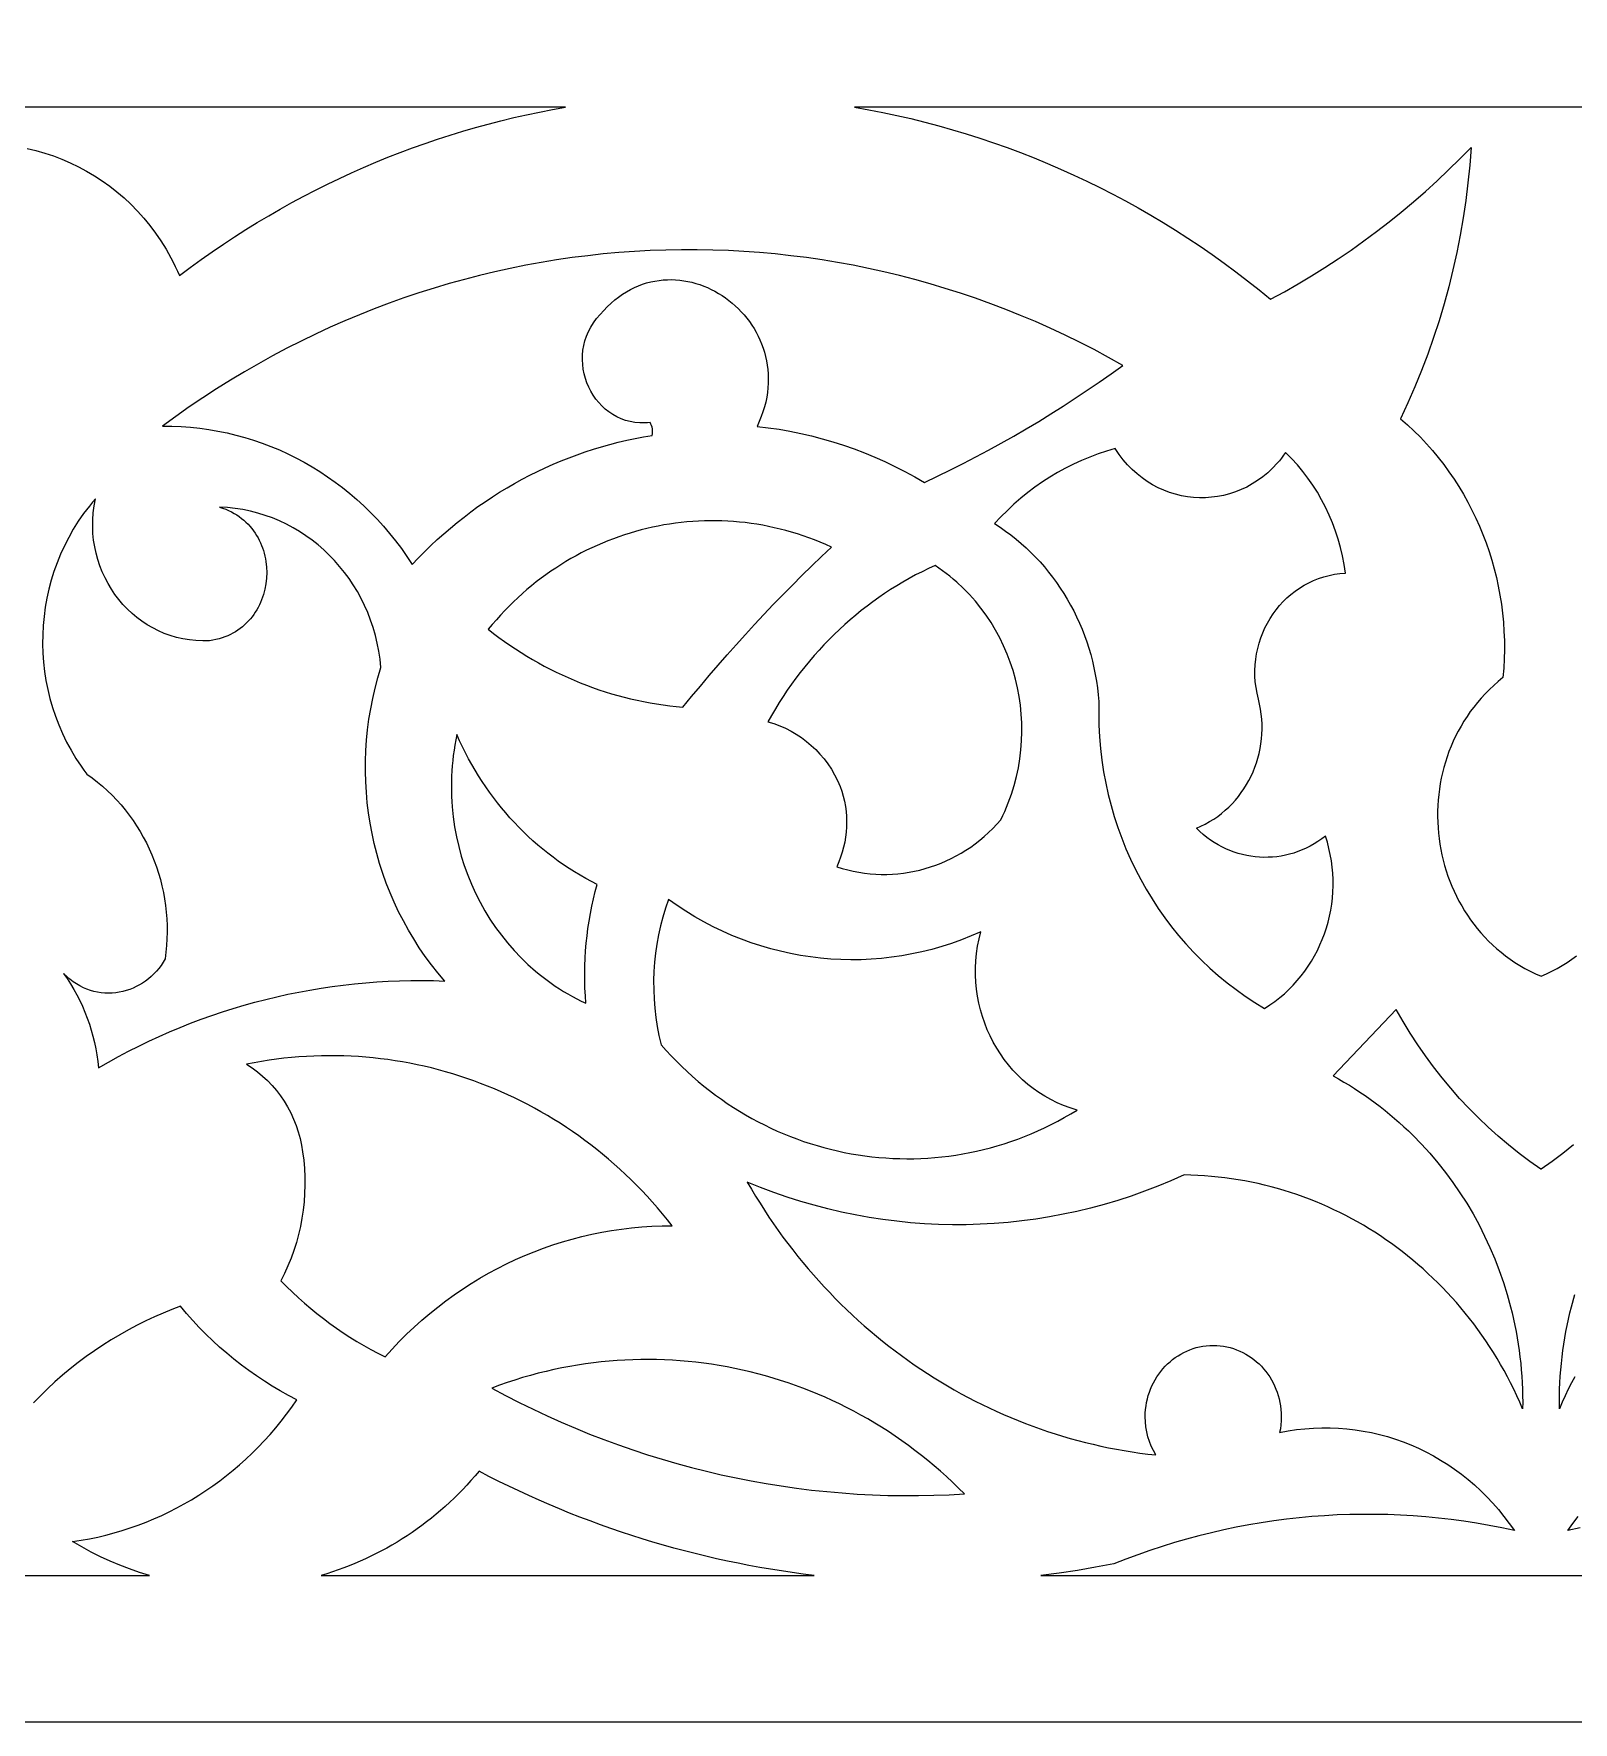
# Model space of a CAD drawing. Extents: x -1429 to -724, y 80 to 630.
# Drawn here: x -1128.1 to -1075.7, y 144.7 to 202.2 of the extents above; entities that cross this region are included whole.
import ezdxf

# ---------------------------------------------------------------- set-up
doc = ezdxf.new("R2010")
doc.units = 0
doc.layers.add('LAYER_1', color=18, linetype='CONTINUOUS')

msp = doc.modelspace()

# ---------------------------------------------------------------- linework, layer by layer
at = {"layer": 'LAYER_1'}
for points in [[(-784.299, 144.673), (-1369.299, 144.673), (-1369.299, 569.673), (-994.512, 569.673), (-784.299, 409.912)], [(-1106.072, 194.818), (-1106.604, 194.809), (-1107.137, 194.789), (-1107.669, 194.76), (-1108.201, 194.722), (-1108.732, 194.674), (-1109.262, 194.616), (-1109.791, 194.549), (-1110.319, 194.472), (-1110.846, 194.386), (-1111.372, 194.29), (-1111.896, 194.184), (-1112.419, 194.069), (-1112.94, 193.945), (-1113.46, 193.81), (-1113.977, 193.667), (-1114.492, 193.514), (-1115.006, 193.351), (-1115.517, 193.179), (-1116.025, 192.997), (-1116.531, 192.806), (-1117.035, 192.606), (-1117.536, 192.396), (-1118.033, 192.176), (-1118.528, 191.947), (-1119.02, 191.709), (-1119.508, 191.461), (-1119.993, 191.204), (-1120.475, 190.938), (-1120.953, 190.662), (-1121.427, 190.376), (-1121.897, 190.081), (-1122.364, 189.777), (-1122.826, 189.464), (-1123.284, 189.141), (-1123.738, 188.808), (-1123.419, 188.807), (-1123.101, 188.794), (-1122.785, 188.772), (-1122.471, 188.739), (-1122.159, 188.696), (-1121.85, 188.643), (-1121.543, 188.579), (-1121.238, 188.507), (-1120.936, 188.424), (-1120.637, 188.332), (-1120.342, 188.23), (-1120.05, 188.119), (-1119.761, 187.999), (-1119.477, 187.87), (-1119.196, 187.731), (-1118.92, 187.584), (-1118.648, 187.427), (-1118.381, 187.262), (-1118.118, 187.089), (-1117.861, 186.907), (-1117.609, 186.716), (-1117.362, 186.518), (-1117.121, 186.311), (-1116.886, 186.096), (-1116.656, 185.873), (-1116.433, 185.642), (-1116.217, 185.404), (-1116.007, 185.158), (-1115.804, 184.904), (-1115.607, 184.643), (-1115.418, 184.375), (-1115.237, 184.099), (-1115.03, 184.319), (-1114.818, 184.533), (-1114.603, 184.743), (-1114.384, 184.948), (-1114.162, 185.147), (-1113.936, 185.342), (-1113.706, 185.532), (-1113.473, 185.716), (-1113.237, 185.895), (-1112.997, 186.069), (-1112.754, 186.238), (-1112.508, 186.402), (-1112.259, 186.56), (-1112.008, 186.713), (-1111.753, 186.86), (-1111.495, 187.002), (-1111.235, 187.138), (-1110.973, 187.269), (-1110.707, 187.395), (-1110.44, 187.514), (-1110.169, 187.628), (-1109.897, 187.736), (-1109.623, 187.839), (-1109.346, 187.935), (-1109.067, 188.026), (-1108.786, 188.111), (-1108.504, 188.19), (-1108.219, 188.263), (-1107.933, 188.33), (-1107.646, 188.39), (-1107.356, 188.445), (-1107.066, 188.494), (-1107.057, 188.55), (-1107.053, 188.607), (-1107.054, 188.664), (-1107.06, 188.72), (-1107.071, 188.776), (-1107.086, 188.83), (-1107.106, 188.883), (-1107.13, 188.935), (-1107.221, 188.925), (-1107.31, 188.92), (-1107.484, 188.921), (-1107.653, 188.936), (-1107.817, 188.965), (-1107.974, 189.007), (-1108.126, 189.062), (-1108.27, 189.128), (-1108.408, 189.205), (-1108.539, 189.293), (-1108.662, 189.39), (-1108.777, 189.497), (-1108.884, 189.612), (-1108.983, 189.734), (-1109.073, 189.863), (-1109.154, 189.999), (-1109.225, 190.14), (-1109.287, 190.287), (-1109.339, 190.437), (-1109.38, 190.591), (-1109.411, 190.749), (-1109.431, 190.908), (-1109.44, 191.069), (-1109.436, 191.231), (-1109.422, 191.393), (-1109.394, 191.554), (-1109.355, 191.715), (-1109.302, 191.873), (-1109.236, 192.029), (-1109.157, 192.182), (-1109.064, 192.332), (-1108.957, 192.476), (-1108.836, 192.616), (-1108.716, 192.752), (-1108.593, 192.879), (-1108.467, 192.997), (-1108.34, 193.107), (-1108.21, 193.208), (-1108.078, 193.301), (-1107.944, 193.385), (-1107.809, 193.461), (-1107.672, 193.529), (-1107.534, 193.589), (-1107.395, 193.641), (-1107.255, 193.686), (-1107.114, 193.723), (-1106.973, 193.753), (-1106.832, 193.775), (-1106.69, 193.79), (-1106.549, 193.799), (-1106.408, 193.8), (-1106.267, 193.795), (-1106.127, 193.783), (-1105.988, 193.765), (-1105.85, 193.74), (-1105.713, 193.709), (-1105.577, 193.673), (-1105.444, 193.63), (-1105.312, 193.582), (-1105.182, 193.527), (-1105.054, 193.468), (-1104.928, 193.403), (-1104.805, 193.333), (-1104.685, 193.258), (-1104.568, 193.177), (-1104.453, 193.092), (-1104.343, 193.003), (-1104.235, 192.908), (-1104.131, 192.81), (-1104.032, 192.707), (-1103.936, 192.6), (-1103.844, 192.488), (-1103.757, 192.373), (-1103.675, 192.255), (-1103.597, 192.132), (-1103.525, 192.007), (-1103.458, 191.877), (-1103.396, 191.745), (-1103.339, 191.61), (-1103.289, 191.471), (-1103.244, 191.33), (-1103.205, 191.186), (-1103.173, 191.04), (-1103.148, 190.892), (-1103.129, 190.741), (-1103.117, 190.588), (-1103.112, 190.432), (-1103.114, 190.276), (-1103.124, 190.117), (-1103.142, 189.957), (-1103.167, 189.795), (-1103.2, 189.632), (-1103.242, 189.468), (-1103.292, 189.303), (-1103.351, 189.137), (-1103.418, 188.97), (-1103.495, 188.803), (-1103.119, 188.758), (-1102.746, 188.703), (-1102.374, 188.637), (-1102.004, 188.562), (-1101.637, 188.476), (-1101.272, 188.381), (-1100.909, 188.275), (-1100.55, 188.16), (-1100.193, 188.036), (-1099.84, 187.901), (-1099.489, 187.757), (-1099.143, 187.603), (-1098.8, 187.44), (-1098.46, 187.267), (-1098.125, 187.085), (-1097.795, 186.893), (-1097.352, 187.103), (-1096.912, 187.319), (-1096.475, 187.54), (-1096.04, 187.766), (-1095.608, 187.997), (-1095.178, 188.233), (-1094.751, 188.475), (-1094.327, 188.722), (-1093.905, 188.974), (-1093.487, 189.231), (-1093.071, 189.494), (-1092.658, 189.761), (-1092.248, 190.033), (-1091.841, 190.311), (-1091.437, 190.593), (-1091.036, 190.881), (-1091.524, 191.154), (-1092.016, 191.416), (-1092.511, 191.669), (-1093.008, 191.912), (-1093.509, 192.146), (-1094.012, 192.369), (-1094.519, 192.583), (-1095.027, 192.786), (-1095.538, 192.981), (-1096.051, 193.165), (-1096.567, 193.339), (-1097.084, 193.504), (-1097.604, 193.659), (-1098.125, 193.804), (-1098.647, 193.94), (-1099.172, 194.066), (-1099.697, 194.182), (-1100.224, 194.288), (-1100.753, 194.385), (-1101.282, 194.471), (-1101.812, 194.549), (-1102.343, 194.616), (-1102.875, 194.674), (-1103.407, 194.722), (-1103.939, 194.761), (-1104.472, 194.79), (-1105.005, 194.809), (-1105.538, 194.818)], [(-1091.591, 187.963), (-1091.88, 187.866), (-1092.165, 187.76), (-1092.446, 187.643), (-1092.722, 187.516), (-1092.994, 187.379), (-1093.261, 187.232), (-1093.522, 187.075), (-1093.779, 186.91), (-1094.03, 186.734), (-1094.275, 186.55), (-1094.514, 186.356), (-1094.746, 186.154), (-1094.972, 185.943), (-1095.192, 185.723), (-1095.404, 185.495), (-1095.214, 185.37), (-1095.029, 185.24), (-1094.848, 185.105), (-1094.671, 184.964), (-1094.499, 184.818), (-1094.332, 184.667), (-1094.169, 184.512), (-1094.011, 184.351), (-1093.858, 184.186), (-1093.71, 184.017), (-1093.567, 183.843), (-1093.429, 183.665), (-1093.296, 183.483), (-1093.169, 183.298), (-1093.046, 183.108), (-1092.929, 182.915), (-1092.818, 182.718), (-1092.712, 182.517), (-1092.612, 182.314), (-1092.518, 182.107), (-1092.429, 181.898), (-1092.346, 181.685), (-1092.269, 181.47), (-1092.198, 181.252), (-1092.133, 181.031), (-1092.075, 180.809), (-1092.022, 180.584), (-1091.976, 180.357), (-1091.936, 180.128), (-1091.903, 179.897), (-1091.876, 179.664), (-1091.856, 179.43), (-1091.862, 179.026), (-1091.854, 178.624), (-1091.833, 178.225), (-1091.799, 177.828), (-1091.752, 177.434), (-1091.692, 177.043), (-1091.62, 176.655), (-1091.535, 176.271), (-1091.438, 175.892), (-1091.329, 175.517), (-1091.208, 175.146), (-1091.076, 174.78), (-1090.932, 174.42), (-1090.776, 174.066), (-1090.609, 173.717), (-1090.431, 173.374), (-1090.243, 173.038), (-1090.043, 172.709), (-1089.833, 172.387), (-1089.612, 172.072), (-1089.382, 171.765), (-1089.141, 171.466), (-1088.89, 171.176), (-1088.629, 170.894), (-1088.359, 170.621), (-1088.079, 170.357), (-1087.79, 170.102), (-1087.492, 169.858), (-1087.185, 169.623), (-1086.869, 169.399), (-1086.544, 169.186), (-1086.211, 168.984), (-1086.033, 169.099), (-1085.861, 169.22), (-1085.695, 169.349), (-1085.536, 169.484), (-1085.383, 169.626), (-1085.238, 169.774), (-1085.099, 169.927), (-1084.967, 170.087), (-1084.842, 170.251), (-1084.724, 170.42), (-1084.613, 170.595), (-1084.51, 170.773), (-1084.415, 170.956), (-1084.326, 171.143), (-1084.246, 171.333), (-1084.173, 171.526), (-1084.108, 171.723), (-1084.051, 171.922), (-1084.002, 172.124), (-1083.961, 172.328), (-1083.928, 172.534), (-1083.904, 172.742), (-1083.888, 172.951), (-1083.88, 173.161), (-1083.882, 173.372), (-1083.891, 173.584), (-1083.91, 173.796), (-1083.938, 174.008), (-1083.974, 174.219), (-1084.02, 174.43), (-1084.075, 174.64), (-1084.139, 174.85), (-1084.265, 174.754), (-1084.394, 174.665), (-1084.526, 174.582), (-1084.66, 174.507), (-1084.796, 174.439), (-1084.935, 174.377), (-1085.075, 174.322), (-1085.217, 174.274), (-1085.361, 174.233), (-1085.505, 174.198), (-1085.65, 174.17), (-1085.797, 174.149), (-1085.943, 174.135), (-1086.09, 174.127), (-1086.237, 174.126), (-1086.384, 174.132), (-1086.531, 174.144), (-1086.677, 174.163), (-1086.822, 174.189), (-1086.966, 174.221), (-1087.109, 174.26), (-1087.25, 174.305), (-1087.39, 174.357), (-1087.527, 174.416), (-1087.663, 174.481), (-1087.796, 174.553), (-1087.927, 174.631), (-1088.055, 174.716), (-1088.18, 174.807), (-1088.301, 174.905), (-1088.42, 175.009), (-1088.534, 175.12), (-1088.38, 175.187), (-1088.23, 175.261), (-1088.084, 175.342), (-1087.944, 175.429), (-1087.808, 175.523), (-1087.677, 175.622), (-1087.552, 175.728), (-1087.432, 175.838), (-1087.317, 175.954), (-1087.207, 176.075), (-1087.104, 176.201), (-1087.006, 176.331), (-1086.914, 176.465), (-1086.827, 176.604), (-1086.747, 176.746), (-1086.673, 176.892), (-1086.606, 177.041), (-1086.544, 177.194), (-1086.49, 177.349), (-1086.441, 177.507), (-1086.4, 177.667), (-1086.366, 177.829), (-1086.338, 177.993), (-1086.318, 178.159), (-1086.305, 178.326), (-1086.299, 178.495), (-1086.3, 178.664), (-1086.309, 178.835), (-1086.326, 179.005), (-1086.351, 179.176), (-1086.383, 179.347), (-1086.424, 179.517), (-1086.47, 179.714), (-1086.504, 179.911), (-1086.528, 180.106), (-1086.54, 180.301), (-1086.542, 180.494), (-1086.533, 180.685), (-1086.514, 180.874), (-1086.485, 181.06), (-1086.446, 181.244), (-1086.398, 181.424), (-1086.34, 181.6), (-1086.274, 181.773), (-1086.199, 181.941), (-1086.115, 182.104), (-1086.023, 182.262), (-1085.924, 182.414), (-1085.816, 182.561), (-1085.701, 182.701), (-1085.579, 182.835), (-1085.45, 182.962), (-1085.314, 183.081), (-1085.172, 183.193), (-1085.024, 183.296), (-1084.87, 183.392), (-1084.71, 183.478), (-1084.544, 183.555), (-1084.374, 183.623), (-1084.198, 183.681), (-1084.018, 183.728), (-1083.834, 183.765), (-1083.645, 183.791), (-1083.453, 183.805), (-1083.497, 184.099), (-1083.554, 184.391), (-1083.622, 184.678), (-1083.702, 184.961), (-1083.794, 185.24), (-1083.896, 185.515), (-1084.01, 185.784), (-1084.134, 186.048), (-1084.269, 186.305), (-1084.414, 186.557), (-1084.57, 186.802), (-1084.736, 187.041), (-1084.911, 187.272), (-1085.096, 187.495), (-1085.291, 187.71), (-1085.496, 187.917), (-1085.564, 187.819), (-1085.635, 187.725), (-1085.708, 187.634), (-1085.783, 187.546), (-1085.939, 187.379), (-1086.102, 187.226), (-1086.273, 187.085), (-1086.449, 186.956), (-1086.632, 186.841), (-1086.819, 186.738), (-1087.011, 186.648), (-1087.207, 186.571), (-1087.406, 186.506), (-1087.608, 186.454), (-1087.812, 186.414), (-1088.017, 186.388), (-1088.223, 186.373), (-1088.43, 186.372), (-1088.637, 186.383), (-1088.842, 186.406), (-1089.046, 186.442), (-1089.248, 186.491), (-1089.448, 186.552), (-1089.644, 186.626), (-1089.837, 186.712), (-1090.025, 186.811), (-1090.208, 186.922), (-1090.385, 187.046), (-1090.556, 187.182), (-1090.721, 187.33), (-1090.878, 187.491), (-1091.027, 187.665), (-1091.167, 187.85), (-1091.234, 187.948), (-1091.298, 188.049)], [(-1126.127, 186.217), (-1126.229, 186.091), (-1126.424, 185.834), (-1126.607, 185.57), (-1126.777, 185.299), (-1126.934, 185.022), (-1127.079, 184.739), (-1127.21, 184.452), (-1127.329, 184.159), (-1127.436, 183.863), (-1127.529, 183.563), (-1127.61, 183.259), (-1127.677, 182.953), (-1127.732, 182.644), (-1127.774, 182.334), (-1127.804, 182.022), (-1127.82, 181.709), (-1127.823, 181.396), (-1127.814, 181.082), (-1127.791, 180.77), (-1127.756, 180.458), (-1127.708, 180.148), (-1127.646, 179.839), (-1127.572, 179.533), (-1127.485, 179.23), (-1127.385, 178.93), (-1127.271, 178.634), (-1127.145, 178.342), (-1127.006, 178.054), (-1126.853, 177.772), (-1126.688, 177.496), (-1126.509, 177.226), (-1126.415, 177.093), (-1126.317, 176.962), (-1126.133, 176.83), (-1125.955, 176.691), (-1125.782, 176.547), (-1125.616, 176.396), (-1125.455, 176.24), (-1125.3, 176.079), (-1125.152, 175.913), (-1125.009, 175.741), (-1124.873, 175.565), (-1124.744, 175.384), (-1124.62, 175.199), (-1124.503, 175.01), (-1124.393, 174.817), (-1124.289, 174.62), (-1124.192, 174.419), (-1124.102, 174.215), (-1124.019, 174.008), (-1123.943, 173.798), (-1123.874, 173.586), (-1123.812, 173.371), (-1123.757, 173.153), (-1123.709, 172.934), (-1123.669, 172.712), (-1123.637, 172.489), (-1123.611, 172.264), (-1123.594, 172.038), (-1123.584, 171.811), (-1123.582, 171.583), (-1123.588, 171.354), (-1123.601, 171.125), (-1123.623, 170.896), (-1123.653, 170.666), (-1123.717, 170.554), (-1123.787, 170.447), (-1123.863, 170.345), (-1123.944, 170.248), (-1124.03, 170.156), (-1124.12, 170.07), (-1124.215, 169.989), (-1124.314, 169.913), (-1124.416, 169.844), (-1124.522, 169.78), (-1124.631, 169.723), (-1124.743, 169.672), (-1124.857, 169.627), (-1124.974, 169.589), (-1125.092, 169.557), (-1125.212, 169.532), (-1125.334, 169.514), (-1125.456, 169.503), (-1125.579, 169.5), (-1125.703, 169.503), (-1125.826, 169.515), (-1125.95, 169.534), (-1126.073, 169.56), (-1126.195, 169.595), (-1126.316, 169.638), (-1126.435, 169.688), (-1126.553, 169.748), (-1126.669, 169.815), (-1126.783, 169.892), (-1126.894, 169.977), (-1127.002, 170.071), (-1127.107, 170.174), (-1126.984, 169.997), (-1126.867, 169.816), (-1126.757, 169.631), (-1126.653, 169.442), (-1126.555, 169.25), (-1126.464, 169.054), (-1126.379, 168.856), (-1126.301, 168.655), (-1126.23, 168.45), (-1126.165, 168.244), (-1126.107, 168.035), (-1126.056, 167.824), (-1126.012, 167.611), (-1125.975, 167.396), (-1125.945, 167.179), (-1125.922, 166.962), (-1125.584, 167.155), (-1125.242, 167.343), (-1124.898, 167.524), (-1124.551, 167.699), (-1124.202, 167.867), (-1123.85, 168.029), (-1123.496, 168.185), (-1123.14, 168.334), (-1122.782, 168.476), (-1122.421, 168.612), (-1122.059, 168.742), (-1121.694, 168.865), (-1121.328, 168.981), (-1120.96, 169.091), (-1120.59, 169.194), (-1120.219, 169.29), (-1119.846, 169.38), (-1119.472, 169.463), (-1119.097, 169.54), (-1118.72, 169.609), (-1118.342, 169.672), (-1117.963, 169.729), (-1117.583, 169.778), (-1117.202, 169.821), (-1116.82, 169.857), (-1116.437, 169.886), (-1116.054, 169.908), (-1115.67, 169.923), (-1115.285, 169.932), (-1114.9, 169.933), (-1114.515, 169.928), (-1114.129, 169.915), (-1114.361, 170.188), (-1114.582, 170.468), (-1114.794, 170.755), (-1114.995, 171.048), (-1115.186, 171.346), (-1115.368, 171.651), (-1115.538, 171.96), (-1115.699, 172.275), (-1115.849, 172.595), (-1115.989, 172.919), (-1116.118, 173.247), (-1116.237, 173.579), (-1116.345, 173.915), (-1116.442, 174.254), (-1116.529, 174.596), (-1116.604, 174.94), (-1116.669, 175.288), (-1116.723, 175.637), (-1116.766, 175.988), (-1116.798, 176.341), (-1116.819, 176.695), (-1116.829, 177.05), (-1116.828, 177.406), (-1116.815, 177.762), (-1116.791, 178.118), (-1116.755, 178.474), (-1116.709, 178.829), (-1116.65, 179.184), (-1116.58, 179.538), (-1116.499, 179.89), (-1116.405, 180.241), (-1116.3, 180.589), (-1116.33, 180.87), (-1116.371, 181.147), (-1116.425, 181.42), (-1116.49, 181.687), (-1116.566, 181.95), (-1116.653, 182.207), (-1116.75, 182.459), (-1116.858, 182.704), (-1116.976, 182.943), (-1117.104, 183.176), (-1117.242, 183.402), (-1117.388, 183.62), (-1117.543, 183.832), (-1117.707, 184.035), (-1117.88, 184.231), (-1118.06, 184.418), (-1118.248, 184.597), (-1118.443, 184.767), (-1118.646, 184.928), (-1118.855, 185.079), (-1119.072, 185.22), (-1119.294, 185.352), (-1119.522, 185.473), (-1119.756, 185.584), (-1119.995, 185.683), (-1120.24, 185.772), (-1120.489, 185.849), (-1120.743, 185.915), (-1121.001, 185.968), (-1121.263, 186.009), (-1121.529, 186.037), (-1121.797, 186.053), (-1121.691, 186.018), (-1121.588, 185.979), (-1121.488, 185.936), (-1121.393, 185.89), (-1121.301, 185.84), (-1121.213, 185.786), (-1121.128, 185.729), (-1121.048, 185.669), (-1120.971, 185.606), (-1120.897, 185.54), (-1120.828, 185.471), (-1120.762, 185.4), (-1120.7, 185.326), (-1120.641, 185.25), (-1120.586, 185.171), (-1120.535, 185.091), (-1120.487, 185.008), (-1120.443, 184.924), (-1120.403, 184.838), (-1120.366, 184.75), (-1120.332, 184.662), (-1120.303, 184.571), (-1120.276, 184.48), (-1120.254, 184.388), (-1120.235, 184.295), (-1120.219, 184.201), (-1120.198, 184.013), (-1120.192, 183.823), (-1120.199, 183.633), (-1120.22, 183.444), (-1120.255, 183.257), (-1120.303, 183.074), (-1120.333, 182.984), (-1120.365, 182.896), (-1120.401, 182.808), (-1120.441, 182.722), (-1120.483, 182.638), (-1120.53, 182.556), (-1120.579, 182.476), (-1120.632, 182.397), (-1120.688, 182.321), (-1120.747, 182.248), (-1120.81, 182.177), (-1120.876, 182.108), (-1120.945, 182.042), (-1121.017, 181.979), (-1121.093, 181.92), (-1121.172, 181.863), (-1121.254, 181.81), (-1121.34, 181.76), (-1121.428, 181.714), (-1121.52, 181.672), (-1121.615, 181.633), (-1121.713, 181.599), (-1121.814, 181.569), (-1121.919, 181.543), (-1122.026, 181.521), (-1122.137, 181.504), (-1122.37, 181.498), (-1122.599, 181.507), (-1122.825, 181.529), (-1123.046, 181.566), (-1123.262, 181.615), (-1123.473, 181.678), (-1123.678, 181.752), (-1123.878, 181.839), (-1124.072, 181.937), (-1124.259, 182.046), (-1124.44, 182.165), (-1124.613, 182.295), (-1124.778, 182.435), (-1124.936, 182.583), (-1125.086, 182.741), (-1125.226, 182.907), (-1125.358, 183.08), (-1125.481, 183.262), (-1125.594, 183.45), (-1125.697, 183.645), (-1125.789, 183.846), (-1125.871, 184.053), (-1125.942, 184.265), (-1126.001, 184.482), (-1126.048, 184.704), (-1126.084, 184.929), (-1126.107, 185.158), (-1126.117, 185.39), (-1126.113, 185.625), (-1126.097, 185.862), (-1126.066, 186.101), (-1126.021, 186.341)], [(-1105.288, 185.585), (-1105.486, 185.578), (-1105.683, 185.566), (-1105.881, 185.55), (-1106.078, 185.53), (-1106.274, 185.506), (-1106.47, 185.478), (-1106.665, 185.446), (-1106.86, 185.41), (-1107.054, 185.37), (-1107.247, 185.325), (-1107.439, 185.277), (-1107.63, 185.225), (-1107.82, 185.169), (-1108.01, 185.11), (-1108.198, 185.046), (-1108.385, 184.978), (-1108.57, 184.906), (-1108.755, 184.831), (-1108.938, 184.752), (-1109.12, 184.668), (-1109.3, 184.582), (-1109.479, 184.491), (-1109.656, 184.396), (-1109.832, 184.298), (-1110.006, 184.196), (-1110.178, 184.09), (-1110.348, 183.98), (-1110.517, 183.867), (-1110.683, 183.749), (-1110.848, 183.629), (-1111.011, 183.504), (-1111.171, 183.376), (-1111.329, 183.244), (-1111.485, 183.109), (-1111.639, 182.969), (-1111.791, 182.827), (-1111.94, 182.68), (-1112.087, 182.53), (-1112.231, 182.377), (-1112.372, 182.22), (-1112.511, 182.059), (-1112.648, 181.895), (-1112.466, 181.753), (-1112.283, 181.615), (-1112.097, 181.481), (-1111.909, 181.35), (-1111.719, 181.223), (-1111.528, 181.099), (-1111.334, 180.979), (-1111.138, 180.863), (-1110.941, 180.751), (-1110.742, 180.642), (-1110.541, 180.537), (-1110.339, 180.436), (-1110.135, 180.339), (-1109.929, 180.246), (-1109.722, 180.156), (-1109.513, 180.07), (-1109.303, 179.988), (-1109.092, 179.911), (-1108.879, 179.836), (-1108.665, 179.766), (-1108.45, 179.7), (-1108.234, 179.638), (-1108.016, 179.58), (-1107.798, 179.526), (-1107.578, 179.476), (-1107.358, 179.43), (-1107.136, 179.388), (-1106.914, 179.35), (-1106.691, 179.317), (-1106.467, 179.287), (-1106.243, 179.262), (-1106.017, 179.241), (-1105.723, 179.602), (-1105.425, 179.961), (-1105.124, 180.317), (-1104.821, 180.67), (-1104.514, 181.021), (-1104.205, 181.369), (-1103.893, 181.714), (-1103.579, 182.056), (-1103.261, 182.395), (-1102.941, 182.732), (-1102.618, 183.066), (-1102.293, 183.396), (-1101.964, 183.724), (-1101.633, 184.049), (-1101.3, 184.371), (-1100.964, 184.691), (-1101.154, 184.777), (-1101.346, 184.858), (-1101.538, 184.935), (-1101.731, 185.008), (-1101.926, 185.076), (-1102.12, 185.14), (-1102.316, 185.2), (-1102.512, 185.256), (-1102.708, 185.307), (-1102.906, 185.353), (-1103.103, 185.396), (-1103.301, 185.434), (-1103.499, 185.468), (-1103.698, 185.498), (-1103.896, 185.524), (-1104.095, 185.545), (-1104.294, 185.562), (-1104.493, 185.575), (-1104.692, 185.584), (-1104.891, 185.588), (-1105.089, 185.589)], [(-1097.655, 183.962), (-1097.877, 183.854), (-1098.095, 183.742), (-1098.312, 183.625), (-1098.525, 183.503), (-1098.736, 183.378), (-1098.945, 183.248), (-1099.15, 183.113), (-1099.353, 182.975), (-1099.553, 182.832), (-1099.75, 182.685), (-1099.945, 182.534), (-1100.136, 182.379), (-1100.324, 182.22), (-1100.509, 182.058), (-1100.691, 181.891), (-1100.869, 181.72), (-1101.044, 181.546), (-1101.216, 181.368), (-1101.385, 181.187), (-1101.55, 181.001), (-1101.711, 180.813), (-1101.869, 180.62), (-1102.024, 180.425), (-1102.175, 180.226), (-1102.321, 180.023), (-1102.465, 179.817), (-1102.604, 179.608), (-1102.739, 179.396), (-1102.871, 179.181), (-1102.998, 178.962), (-1103.122, 178.741), (-1102.918, 178.68), (-1102.719, 178.606), (-1102.526, 178.522), (-1102.338, 178.426), (-1102.157, 178.32), (-1101.981, 178.203), (-1101.813, 178.077), (-1101.651, 177.941), (-1101.497, 177.795), (-1101.351, 177.64), (-1101.214, 177.477), (-1101.085, 177.306), (-1100.965, 177.126), (-1100.855, 176.939), (-1100.754, 176.745), (-1100.664, 176.544), (-1100.607, 176.376), (-1100.558, 176.206), (-1100.518, 176.035), (-1100.487, 175.862), (-1100.464, 175.688), (-1100.45, 175.513), (-1100.444, 175.338), (-1100.448, 175.163), (-1100.46, 174.988), (-1100.48, 174.815), (-1100.509, 174.642), (-1100.547, 174.471), (-1100.593, 174.301), (-1100.648, 174.134), (-1100.711, 173.97), (-1100.783, 173.808), (-1100.595, 173.75), (-1100.406, 173.699), (-1100.216, 173.655), (-1100.026, 173.619), (-1099.836, 173.59), (-1099.645, 173.569), (-1099.455, 173.555), (-1099.264, 173.547), (-1099.074, 173.548), (-1098.884, 173.555), (-1098.695, 173.569), (-1098.507, 173.59), (-1098.32, 173.618), (-1098.134, 173.653), (-1097.949, 173.695), (-1097.766, 173.743), (-1097.585, 173.799), (-1097.406, 173.861), (-1097.229, 173.929), (-1097.054, 174.005), (-1096.881, 174.086), (-1096.711, 174.175), (-1096.544, 174.269), (-1096.38, 174.37), (-1096.219, 174.478), (-1096.062, 174.591), (-1095.907, 174.711), (-1095.757, 174.837), (-1095.61, 174.969), (-1095.468, 175.108), (-1095.33, 175.252), (-1095.196, 175.402), (-1095.126, 175.546), (-1095.06, 175.691), (-1094.998, 175.836), (-1094.939, 175.983), (-1094.883, 176.131), (-1094.832, 176.279), (-1094.784, 176.428), (-1094.739, 176.577), (-1094.661, 176.878), (-1094.596, 177.18), (-1094.546, 177.484), (-1094.509, 177.788), (-1094.486, 178.093), (-1094.477, 178.398), (-1094.48, 178.702), (-1094.497, 179.004), (-1094.528, 179.305), (-1094.571, 179.604), (-1094.627, 179.901), (-1094.696, 180.194), (-1094.778, 180.484), (-1094.872, 180.769), (-1094.978, 181.05), (-1095.097, 181.326), (-1095.228, 181.597), (-1095.37, 181.861), (-1095.525, 182.119), (-1095.692, 182.37), (-1095.87, 182.613), (-1096.059, 182.848), (-1096.26, 183.075), (-1096.473, 183.293), (-1096.696, 183.501), (-1096.812, 183.602), (-1096.93, 183.7), (-1097.052, 183.795), (-1097.176, 183.888), (-1097.302, 183.978), (-1097.432, 184.065)], [(-1113.752, 178.129), (-1113.784, 177.952), (-1113.812, 177.776), (-1113.837, 177.6), (-1113.857, 177.423), (-1113.874, 177.247), (-1113.887, 177.071), (-1113.896, 176.896), (-1113.902, 176.721), (-1113.904, 176.546), (-1113.903, 176.371), (-1113.897, 176.197), (-1113.889, 176.024), (-1113.876, 175.851), (-1113.841, 175.508), (-1113.793, 175.167), (-1113.73, 174.83), (-1113.654, 174.497), (-1113.565, 174.168), (-1113.463, 173.844), (-1113.348, 173.524), (-1113.22, 173.211), (-1113.08, 172.904), (-1112.928, 172.603), (-1112.764, 172.309), (-1112.588, 172.022), (-1112.4, 171.743), (-1112.201, 171.472), (-1111.991, 171.21), (-1111.77, 170.957), (-1111.538, 170.713), (-1111.296, 170.479), (-1111.043, 170.256), (-1110.913, 170.148), (-1110.78, 170.043), (-1110.645, 169.941), (-1110.508, 169.842), (-1110.368, 169.745), (-1110.225, 169.652), (-1110.08, 169.561), (-1109.933, 169.474), (-1109.784, 169.39), (-1109.632, 169.308), (-1109.478, 169.231), (-1109.322, 169.156), (-1109.34, 169.412), (-1109.353, 169.667), (-1109.36, 169.923), (-1109.362, 170.179), (-1109.358, 170.435), (-1109.348, 170.69), (-1109.332, 170.945), (-1109.311, 171.199), (-1109.283, 171.453), (-1109.251, 171.706), (-1109.212, 171.958), (-1109.168, 172.21), (-1109.119, 172.46), (-1109.064, 172.709), (-1109.003, 172.958), (-1108.936, 173.204), (-1109.134, 173.305), (-1109.328, 173.41), (-1109.521, 173.52), (-1109.71, 173.634), (-1109.897, 173.751), (-1110.081, 173.874), (-1110.262, 174), (-1110.441, 174.13), (-1110.616, 174.264), (-1110.789, 174.402), (-1110.958, 174.544), (-1111.124, 174.69), (-1111.288, 174.839), (-1111.448, 174.992), (-1111.604, 175.149), (-1111.758, 175.309), (-1111.908, 175.472), (-1112.054, 175.639), (-1112.198, 175.81), (-1112.337, 175.984), (-1112.473, 176.161), (-1112.606, 176.341), (-1112.734, 176.524), (-1112.859, 176.71), (-1112.98, 176.9), (-1113.097, 177.092), (-1113.211, 177.287), (-1113.32, 177.485), (-1113.425, 177.686), (-1113.527, 177.89), (-1113.624, 178.096), (-1113.716, 178.305)], [(-1106.615, 172.396), (-1106.705, 172.094), (-1106.783, 171.79), (-1106.85, 171.484), (-1106.906, 171.175), (-1106.95, 170.865), (-1106.983, 170.554), (-1107.005, 170.241), (-1107.015, 169.928), (-1107.014, 169.615), (-1107.001, 169.301), (-1106.977, 168.988), (-1106.941, 168.676), (-1106.894, 168.365), (-1106.835, 168.055), (-1106.765, 167.747), (-1106.593, 167.554), (-1106.418, 167.366), (-1106.24, 167.183), (-1106.059, 167.004), (-1105.874, 166.83), (-1105.687, 166.661), (-1105.497, 166.497), (-1105.304, 166.337), (-1105.109, 166.183), (-1104.911, 166.033), (-1104.71, 165.888), (-1104.507, 165.748), (-1104.302, 165.613), (-1104.094, 165.483), (-1103.884, 165.358), (-1103.672, 165.238), (-1103.458, 165.122), (-1103.242, 165.012), (-1103.024, 164.907), (-1102.804, 164.806), (-1102.583, 164.711), (-1102.36, 164.62), (-1102.135, 164.535), (-1101.909, 164.455), (-1101.681, 164.379), (-1101.453, 164.309), (-1101.223, 164.244), (-1100.992, 164.184), (-1100.759, 164.129), (-1100.526, 164.079), (-1100.292, 164.035), (-1100.057, 163.995), (-1099.821, 163.961), (-1099.585, 163.931), (-1099.348, 163.907), (-1099.111, 163.889), (-1098.873, 163.875), (-1098.635, 163.866), (-1098.397, 163.863), (-1098.158, 163.865), (-1097.92, 163.873), (-1097.681, 163.885), (-1097.443, 163.903), (-1097.204, 163.926), (-1096.966, 163.955), (-1096.728, 163.988), (-1096.491, 164.027), (-1096.254, 164.072), (-1096.018, 164.122), (-1095.782, 164.177), (-1095.547, 164.237), (-1095.313, 164.303), (-1095.08, 164.375), (-1094.848, 164.452), (-1094.617, 164.534), (-1094.387, 164.622), (-1094.158, 164.715), (-1093.93, 164.813), (-1093.704, 164.917), (-1093.48, 165.027), (-1093.257, 165.142), (-1093.035, 165.263), (-1092.815, 165.389), (-1092.597, 165.521), (-1092.831, 165.592), (-1093.058, 165.676), (-1093.278, 165.77), (-1093.491, 165.875), (-1093.698, 165.991), (-1093.898, 166.116), (-1094.09, 166.251), (-1094.274, 166.396), (-1094.451, 166.549), (-1094.62, 166.71), (-1094.78, 166.88), (-1094.932, 167.057), (-1095.076, 167.241), (-1095.21, 167.432), (-1095.335, 167.63), (-1095.452, 167.833), (-1095.558, 168.043), (-1095.655, 168.257), (-1095.742, 168.477), (-1095.819, 168.701), (-1095.886, 168.929), (-1095.942, 169.16), (-1095.987, 169.395), (-1096.021, 169.633), (-1096.044, 169.873), (-1096.056, 170.116), (-1096.056, 170.36), (-1096.044, 170.606), (-1096.02, 170.852), (-1095.984, 171.099), (-1095.935, 171.346), (-1095.874, 171.593), (-1096.203, 171.45), (-1096.534, 171.318), (-1096.868, 171.198), (-1097.205, 171.09), (-1097.543, 170.993), (-1097.884, 170.909), (-1098.226, 170.835), (-1098.569, 170.773), (-1098.913, 170.723), (-1099.258, 170.685), (-1099.604, 170.657), (-1099.95, 170.642), (-1100.296, 170.638), (-1100.641, 170.645), (-1100.986, 170.663), (-1101.33, 170.693), (-1101.673, 170.734), (-1102.015, 170.787), (-1102.355, 170.851), (-1102.694, 170.926), (-1103.03, 171.012), (-1103.364, 171.11), (-1103.695, 171.218), (-1104.023, 171.338), (-1104.349, 171.469), (-1104.67, 171.611), (-1104.988, 171.764), (-1105.302, 171.928), (-1105.612, 172.103), (-1105.918, 172.289), (-1106.218, 172.486), (-1106.514, 172.694)], [(-1118.33, 167.368), (-1118.584, 167.36), (-1118.839, 167.348), (-1119.093, 167.331), (-1119.348, 167.31), (-1119.603, 167.283), (-1119.858, 167.253), (-1120.112, 167.217), (-1120.367, 167.177), (-1120.622, 167.133), (-1120.876, 167.083), (-1120.686, 166.959), (-1120.503, 166.824), (-1120.329, 166.679), (-1120.163, 166.524), (-1120.007, 166.36), (-1119.86, 166.188), (-1119.722, 166.008), (-1119.595, 165.82), (-1119.478, 165.625), (-1119.371, 165.423), (-1119.275, 165.214), (-1119.19, 165), (-1119.117, 164.781), (-1119.055, 164.556), (-1119.006, 164.328), (-1118.969, 164.095), (-1118.932, 163.811), (-1118.907, 163.528), (-1118.894, 163.244), (-1118.891, 162.96), (-1118.9, 162.677), (-1118.92, 162.395), (-1118.95, 162.114), (-1118.992, 161.835), (-1119.045, 161.558), (-1119.108, 161.283), (-1119.182, 161.011), (-1119.267, 160.742), (-1119.363, 160.477), (-1119.469, 160.215), (-1119.586, 159.958), (-1119.713, 159.705), (-1119.516, 159.507), (-1119.316, 159.314), (-1119.112, 159.126), (-1118.904, 158.942), (-1118.693, 158.762), (-1118.479, 158.588), (-1118.261, 158.418), (-1118.04, 158.253), (-1117.815, 158.093), (-1117.588, 157.938), (-1117.357, 157.788), (-1117.123, 157.643), (-1116.887, 157.503), (-1116.647, 157.368), (-1116.405, 157.239), (-1116.16, 157.114), (-1115.921, 157.379), (-1115.676, 157.637), (-1115.426, 157.887), (-1115.169, 158.129), (-1114.908, 158.364), (-1114.641, 158.592), (-1114.369, 158.811), (-1114.092, 159.023), (-1113.811, 159.227), (-1113.524, 159.423), (-1113.234, 159.611), (-1112.939, 159.791), (-1112.64, 159.963), (-1112.336, 160.126), (-1112.029, 160.282), (-1111.719, 160.428), (-1111.405, 160.567), (-1111.087, 160.697), (-1110.767, 160.818), (-1110.443, 160.93), (-1110.117, 161.034), (-1109.787, 161.129), (-1109.456, 161.215), (-1109.122, 161.292), (-1108.785, 161.36), (-1108.447, 161.419), (-1108.106, 161.469), (-1107.764, 161.51), (-1107.421, 161.541), (-1107.076, 161.563), (-1106.729, 161.575), (-1106.382, 161.578), (-1106.547, 161.787), (-1106.716, 161.992), (-1106.887, 162.194), (-1107.062, 162.392), (-1107.239, 162.587), (-1107.419, 162.778), (-1107.601, 162.966), (-1107.787, 163.15), (-1107.975, 163.33), (-1108.165, 163.507), (-1108.358, 163.68), (-1108.554, 163.849), (-1108.752, 164.015), (-1108.952, 164.177), (-1109.155, 164.335), (-1109.36, 164.489), (-1109.567, 164.64), (-1109.776, 164.787), (-1109.988, 164.93), (-1110.201, 165.069), (-1110.417, 165.204), (-1110.634, 165.335), (-1110.853, 165.462), (-1111.075, 165.586), (-1111.298, 165.705), (-1111.523, 165.821), (-1111.749, 165.932), (-1111.977, 166.04), (-1112.207, 166.144), (-1112.439, 166.243), (-1112.672, 166.338), (-1112.906, 166.43), (-1113.142, 166.517), (-1113.379, 166.6), (-1113.617, 166.679), (-1113.857, 166.754), (-1114.098, 166.825), (-1114.34, 166.891), (-1114.583, 166.953), (-1114.828, 167.011), (-1115.073, 167.065), (-1115.319, 167.115), (-1115.566, 167.16), (-1115.814, 167.201), (-1116.063, 167.237), (-1116.313, 167.269), (-1116.563, 167.297), (-1116.814, 167.321), (-1117.065, 167.34), (-1117.317, 167.354), (-1117.57, 167.364), (-1117.823, 167.37), (-1118.076, 167.371)], [(-1107.452, 157.025), (-1107.722, 157.019), (-1107.991, 157.008), (-1108.261, 156.992), (-1108.53, 156.971), (-1108.8, 156.944), (-1109.069, 156.913), (-1109.338, 156.877), (-1109.607, 156.836), (-1109.875, 156.79), (-1110.144, 156.739), (-1110.411, 156.683), (-1110.679, 156.622), (-1110.945, 156.556), (-1111.211, 156.485), (-1111.477, 156.409), (-1111.742, 156.327), (-1112.006, 156.241), (-1112.269, 156.149), (-1112.531, 156.052), (-1112.064, 155.802), (-1111.594, 155.561), (-1111.121, 155.329), (-1110.644, 155.105), (-1110.165, 154.889), (-1109.682, 154.683), (-1109.197, 154.485), (-1108.708, 154.296), (-1108.217, 154.115), (-1107.723, 153.944), (-1107.227, 153.781), (-1106.729, 153.627), (-1106.228, 153.482), (-1105.725, 153.346), (-1105.22, 153.219), (-1104.713, 153.101), (-1104.204, 152.992), (-1103.694, 152.892), (-1103.182, 152.8), (-1102.668, 152.718), (-1102.153, 152.645), (-1101.637, 152.581), (-1101.12, 152.527), (-1100.601, 152.481), (-1100.082, 152.445), (-1099.562, 152.417), (-1099.041, 152.399), (-1098.519, 152.39), (-1097.997, 152.391), (-1097.474, 152.401), (-1096.952, 152.42), (-1096.429, 152.448), (-1096.63, 152.649), (-1096.835, 152.845), (-1097.042, 153.037), (-1097.253, 153.225), (-1097.465, 153.408), (-1097.681, 153.587), (-1097.898, 153.762), (-1098.119, 153.932), (-1098.342, 154.098), (-1098.567, 154.259), (-1098.794, 154.416), (-1099.024, 154.569), (-1099.255, 154.717), (-1099.489, 154.86), (-1099.725, 155), (-1099.963, 155.134), (-1100.203, 155.264), (-1100.444, 155.39), (-1100.688, 155.511), (-1100.933, 155.628), (-1101.18, 155.74), (-1101.428, 155.847), (-1101.678, 155.95), (-1101.93, 156.048), (-1102.183, 156.142), (-1102.437, 156.231), (-1102.693, 156.315), (-1102.95, 156.395), (-1103.208, 156.47), (-1103.467, 156.541), (-1103.728, 156.606), (-1103.989, 156.667), (-1104.251, 156.723), (-1104.515, 156.775), (-1104.779, 156.822), (-1105.044, 156.864), (-1105.309, 156.901), (-1105.575, 156.933), (-1105.842, 156.961), (-1106.11, 156.984), (-1106.377, 157.002), (-1106.646, 157.015), (-1106.914, 157.023), (-1107.183, 157.027)], [(-1113.097, 153.06), (-1113.235, 152.902), (-1113.375, 152.748), (-1113.518, 152.597), (-1113.664, 152.449), (-1113.811, 152.304), (-1113.961, 152.162), (-1114.114, 152.023), (-1114.268, 151.887), (-1114.425, 151.754), (-1114.584, 151.624), (-1114.745, 151.498), (-1114.908, 151.375), (-1115.073, 151.255), (-1115.24, 151.138), (-1115.409, 151.024), (-1115.579, 150.914), (-1115.752, 150.807), (-1115.926, 150.704), (-1116.102, 150.604), (-1116.28, 150.507), (-1116.46, 150.414), (-1116.641, 150.324), (-1116.823, 150.237), (-1117.007, 150.154), (-1117.193, 150.075), (-1117.38, 149.999), (-1117.568, 149.927), (-1117.757, 149.858), (-1117.948, 149.793), (-1118.14, 149.731), (-1118.334, 149.673), (-1101.555, 149.673), (-1101.926, 149.719), (-1102.297, 149.77), (-1102.667, 149.825), (-1103.036, 149.884), (-1103.405, 149.947), (-1103.773, 150.015), (-1104.14, 150.086), (-1104.506, 150.162), (-1104.871, 150.242), (-1105.236, 150.327), (-1105.599, 150.415), (-1105.962, 150.508), (-1106.323, 150.604), (-1106.684, 150.705), (-1107.043, 150.81), (-1107.402, 150.919), (-1107.759, 151.033), (-1108.115, 151.15), (-1108.47, 151.272), (-1108.824, 151.397), (-1109.176, 151.527), (-1109.527, 151.661), (-1109.877, 151.798), (-1110.226, 151.94), (-1110.573, 152.086), (-1110.919, 152.236), (-1111.263, 152.39), (-1111.606, 152.548), (-1111.947, 152.71), (-1112.287, 152.876), (-1112.625, 153.046), (-1112.961, 153.22)]]:
    msp.add_lwpolyline(points, close=True, dxfattribs=at)
for points in [[(-1128.353, 198.263), (-1128.05, 198.193), (-1127.751, 198.109), (-1127.455, 198.013), (-1127.165, 197.903), (-1126.879, 197.781), (-1126.599, 197.646), (-1126.324, 197.498), (-1126.055, 197.338), (-1125.793, 197.167), (-1125.538, 196.983), (-1125.29, 196.788), (-1125.05, 196.582), (-1124.818, 196.365), (-1124.595, 196.136), (-1124.38, 195.897), (-1124.175, 195.647), (-1123.979, 195.387), (-1123.794, 195.117), (-1123.619, 194.837), (-1123.455, 194.547), (-1123.377, 194.398), (-1123.303, 194.247), (-1123.231, 194.094), (-1123.162, 193.938), (-1122.793, 194.214), (-1122.421, 194.484), (-1122.046, 194.748), (-1121.668, 195.006), (-1121.286, 195.258), (-1120.901, 195.504), (-1120.513, 195.743), (-1120.122, 195.977), (-1119.728, 196.204), (-1119.332, 196.425), (-1118.932, 196.64), (-1118.53, 196.849), (-1118.125, 197.051), (-1117.717, 197.247), (-1117.307, 197.437), (-1116.895, 197.62), (-1116.48, 197.797), (-1116.063, 197.968), (-1115.643, 198.132), (-1115.222, 198.29), (-1114.798, 198.441), (-1114.372, 198.586), (-1113.944, 198.725), (-1113.515, 198.856), (-1113.083, 198.982), (-1112.65, 199.1), (-1112.215, 199.213), (-1111.778, 199.318), (-1111.34, 199.417), (-1110.9, 199.509), (-1110.459, 199.594), (-1110.016, 199.673), (-1154.776, 199.673)], [(-1053.427, 199.673), (-1100.171, 199.673), (-1099.69, 199.587), (-1099.21, 199.494), (-1098.731, 199.392), (-1098.255, 199.282), (-1097.78, 199.165), (-1097.308, 199.04), (-1096.837, 198.907), (-1096.369, 198.766), (-1095.903, 198.617), (-1095.439, 198.461), (-1094.978, 198.297), (-1094.519, 198.125), (-1094.063, 197.946), (-1093.609, 197.759), (-1093.159, 197.565), (-1092.711, 197.363), (-1092.266, 197.153), (-1091.824, 196.936), (-1091.385, 196.712), (-1090.95, 196.48), (-1090.518, 196.241), (-1090.089, 195.995), (-1089.663, 195.741), (-1089.242, 195.48), (-1088.824, 195.212), (-1088.409, 194.937), (-1087.999, 194.654), (-1087.592, 194.364), (-1087.189, 194.067), (-1086.791, 193.763), (-1086.396, 193.452), (-1086.006, 193.134), (-1085.537, 193.39), (-1085.072, 193.655), (-1084.613, 193.929), (-1084.159, 194.213), (-1083.711, 194.505), (-1083.268, 194.807), (-1082.831, 195.118), (-1082.4, 195.437), (-1081.975, 195.765), (-1081.557, 196.102), (-1081.144, 196.448), (-1080.738, 196.802), (-1080.338, 197.164), (-1079.945, 197.535), (-1079.559, 197.914), (-1079.179, 198.301), (-1079.226, 197.698), (-1079.287, 197.098), (-1079.362, 196.5), (-1079.451, 195.905), (-1079.553, 195.313), (-1079.67, 194.723), (-1079.8, 194.137), (-1079.944, 193.555), (-1080.102, 192.977), (-1080.273, 192.402), (-1080.458, 191.833), (-1080.656, 191.267), (-1080.867, 190.707), (-1081.092, 190.152), (-1081.33, 189.603), (-1081.581, 189.059), (-1081.35, 188.856), (-1081.125, 188.647), (-1080.908, 188.43), (-1080.699, 188.208), (-1080.496, 187.979), (-1080.301, 187.744), (-1080.113, 187.504), (-1079.933, 187.258), (-1079.761, 187.007), (-1079.596, 186.751), (-1079.44, 186.49), (-1079.291, 186.225), (-1079.15, 185.955), (-1079.017, 185.68), (-1078.892, 185.402), (-1078.776, 185.12), (-1078.667, 184.834), (-1078.567, 184.545), (-1078.476, 184.252), (-1078.393, 183.957), (-1078.319, 183.659), (-1078.254, 183.358), (-1078.197, 183.054), (-1078.149, 182.749), (-1078.11, 182.442), (-1078.08, 182.133), (-1078.06, 181.822), (-1078.048, 181.51), (-1078.046, 181.197), (-1078.053, 180.883), (-1078.07, 180.568), (-1078.096, 180.253), (-1078.256, 180.12), (-1078.411, 179.984), (-1078.559, 179.844), (-1078.701, 179.7), (-1078.837, 179.552), (-1078.966, 179.401), (-1079.09, 179.246), (-1079.208, 179.089), (-1079.319, 178.928), (-1079.425, 178.764), (-1079.524, 178.598), (-1079.618, 178.429), (-1079.706, 178.258), (-1079.787, 178.085), (-1079.863, 177.909), (-1079.933, 177.732), (-1079.997, 177.553), (-1080.055, 177.372), (-1080.108, 177.19), (-1080.155, 177.006), (-1080.196, 176.822), (-1080.231, 176.636), (-1080.26, 176.45), (-1080.284, 176.263), (-1080.302, 176.076), (-1080.314, 175.888), (-1080.321, 175.7), (-1080.322, 175.512), (-1080.317, 175.324), (-1080.307, 175.137), (-1080.292, 174.95), (-1080.271, 174.764), (-1080.244, 174.578), (-1080.212, 174.393), (-1080.174, 174.21), (-1080.131, 174.028), (-1080.082, 173.847), (-1080.028, 173.668), (-1079.969, 173.49), (-1079.904, 173.315), (-1079.834, 173.141), (-1079.759, 172.97), (-1079.679, 172.801), (-1079.593, 172.634), (-1079.501, 172.471), (-1079.405, 172.31), (-1079.303, 172.152), (-1079.197, 171.997), (-1079.085, 171.846), (-1078.968, 171.698), (-1078.845, 171.553), (-1078.718, 171.413), (-1078.586, 171.276), (-1078.448, 171.144), (-1078.306, 171.016), (-1078.158, 170.892), (-1078.006, 170.773), (-1077.848, 170.659), (-1077.686, 170.549), (-1077.518, 170.445), (-1077.346, 170.345), (-1077.169, 170.252), (-1076.987, 170.163), (-1076.799, 170.081), (-1076.611, 170.163), (-1076.429, 170.252), (-1076.252, 170.345), (-1076.08, 170.445), (-1075.912, 170.549), (-1075.75, 170.659), (-1075.592, 170.773)], [(-1075.694, 164.331), (-1076.053, 164.045), (-1076.421, 163.77), (-1076.797, 163.505), (-1076.798, 163.505), (-1076.799, 163.505), (-1076.8, 163.505), (-1076.801, 163.505), (-1077.177, 163.77), (-1077.545, 164.045), (-1077.904, 164.331), (-1078.256, 164.628), (-1078.598, 164.935), (-1078.931, 165.253), (-1079.256, 165.581), (-1079.571, 165.918), (-1079.876, 166.266), (-1080.171, 166.622), (-1080.457, 166.988), (-1080.732, 167.363), (-1080.997, 167.746), (-1081.251, 168.139), (-1081.495, 168.539), (-1081.727, 168.947), (-1083.882, 166.684), (-1083.695, 166.58), (-1083.509, 166.473), (-1083.326, 166.363), (-1083.145, 166.25), (-1082.967, 166.133), (-1082.79, 166.014), (-1082.616, 165.891), (-1082.445, 165.766), (-1082.276, 165.637), (-1082.11, 165.506), (-1081.946, 165.372), (-1081.784, 165.235), (-1081.625, 165.096), (-1081.468, 164.954), (-1081.315, 164.809), (-1081.163, 164.662), (-1080.869, 164.359), (-1080.584, 164.047), (-1080.311, 163.725), (-1080.049, 163.393), (-1079.798, 163.053), (-1079.559, 162.704), (-1079.331, 162.348), (-1079.115, 161.983), (-1078.911, 161.61), (-1078.719, 161.231), (-1078.54, 160.844), (-1078.373, 160.451), (-1078.219, 160.052), (-1078.078, 159.647), (-1077.951, 159.237), (-1077.836, 158.821), (-1077.784, 158.611), (-1077.735, 158.4), (-1077.69, 158.188), (-1077.648, 157.975), (-1077.61, 157.761), (-1077.575, 157.546), (-1077.544, 157.33), (-1077.516, 157.112), (-1077.492, 156.895), (-1077.471, 156.676), (-1077.454, 156.456), (-1077.441, 156.236), (-1077.431, 156.015), (-1077.426, 155.793), (-1077.423, 155.571), (-1077.425, 155.348), (-1077.522, 155.572), (-1077.622, 155.793), (-1077.727, 156.011), (-1077.834, 156.227), (-1077.945, 156.44), (-1078.059, 156.651), (-1078.177, 156.859), (-1078.298, 157.064), (-1078.423, 157.267), (-1078.55, 157.467), (-1078.681, 157.664), (-1078.815, 157.858), (-1078.952, 158.05), (-1079.091, 158.238), (-1079.234, 158.424), (-1079.38, 158.607), (-1079.529, 158.786), (-1079.681, 158.963), (-1079.835, 159.137), (-1079.992, 159.307), (-1080.152, 159.475), (-1080.315, 159.639), (-1080.48, 159.801), (-1080.648, 159.959), (-1080.818, 160.114), (-1080.991, 160.265), (-1081.166, 160.414), (-1081.344, 160.559), (-1081.524, 160.7), (-1081.707, 160.839), (-1081.891, 160.974), (-1082.078, 161.105), (-1082.267, 161.233), (-1082.458, 161.358), (-1082.651, 161.479), (-1082.847, 161.596), (-1083.044, 161.71), (-1083.243, 161.82), (-1083.444, 161.926), (-1083.647, 162.029), (-1083.852, 162.128), (-1084.058, 162.224), (-1084.266, 162.315), (-1084.476, 162.403), (-1084.688, 162.487), (-1084.901, 162.567), (-1085.116, 162.643), (-1085.332, 162.715), (-1085.549, 162.784), (-1085.768, 162.848), (-1085.989, 162.908), (-1086.21, 162.964), (-1086.433, 163.016), (-1086.657, 163.064), (-1086.883, 163.108), (-1087.109, 163.147), (-1087.337, 163.182), (-1087.565, 163.213), (-1087.795, 163.24), (-1088.025, 163.263), (-1088.257, 163.281), (-1088.489, 163.294), (-1088.722, 163.304), (-1088.956, 163.309), (-1089.4, 163.111), (-1089.849, 162.926), (-1090.3, 162.753), (-1090.755, 162.592), (-1091.213, 162.443), (-1091.673, 162.307), (-1092.135, 162.183), (-1092.6, 162.071), (-1093.067, 161.971), (-1093.535, 161.884), (-1094.005, 161.809), (-1094.476, 161.746), (-1094.948, 161.695), (-1095.421, 161.657), (-1095.895, 161.631), (-1096.369, 161.617), (-1096.843, 161.616), (-1097.317, 161.626), (-1097.791, 161.65), (-1098.265, 161.685), (-1098.737, 161.733), (-1099.209, 161.793), (-1099.68, 161.865), (-1100.149, 161.95), (-1100.617, 162.047), (-1101.083, 162.156), (-1101.547, 162.277), (-1102.008, 162.411), (-1102.467, 162.558), (-1102.924, 162.716), (-1103.377, 162.887), (-1103.828, 163.07), (-1103.687, 162.827), (-1103.542, 162.585), (-1103.394, 162.347), (-1103.244, 162.111), (-1103.09, 161.878), (-1102.933, 161.648), (-1102.774, 161.42), (-1102.611, 161.196), (-1102.446, 160.974), (-1102.277, 160.755), (-1102.106, 160.538), (-1101.932, 160.325), (-1101.755, 160.114), (-1101.576, 159.907), (-1101.393, 159.702), (-1101.209, 159.5), (-1101.021, 159.302), (-1100.831, 159.106), (-1100.639, 158.913), (-1100.444, 158.724), (-1100.246, 158.537), (-1100.046, 158.354), (-1099.844, 158.174), (-1099.639, 157.997), (-1099.432, 157.823), (-1099.222, 157.652), (-1099.011, 157.484), (-1098.797, 157.32), (-1098.581, 157.159), (-1098.363, 157.002), (-1098.142, 156.847), (-1097.92, 156.696), (-1097.696, 156.549), (-1097.469, 156.404), (-1097.241, 156.264), (-1097.01, 156.126), (-1096.778, 155.992), (-1096.544, 155.862), (-1096.308, 155.735), (-1096.07, 155.612), (-1095.831, 155.492), (-1095.589, 155.376), (-1095.347, 155.263), (-1095.102, 155.154), (-1094.856, 155.049), (-1094.608, 154.947), (-1094.359, 154.849), (-1094.108, 154.755), (-1093.855, 154.665), (-1093.602, 154.578), (-1093.346, 154.495), (-1093.09, 154.416), (-1092.832, 154.341), (-1092.573, 154.27), (-1092.312, 154.202), (-1092.051, 154.139), (-1091.788, 154.079), (-1091.524, 154.023), (-1091.259, 153.972), (-1090.993, 153.924), (-1090.725, 153.88), (-1090.457, 153.841), (-1090.188, 153.805), (-1089.918, 153.774), (-1090, 153.922), (-1090.072, 154.075), (-1090.133, 154.233), (-1090.184, 154.395), (-1090.224, 154.561), (-1090.253, 154.73), (-1090.27, 154.901), (-1090.276, 155.074), (-1090.273, 155.199), (-1090.264, 155.322), (-1090.249, 155.444), (-1090.229, 155.564), (-1090.203, 155.681), (-1090.172, 155.797), (-1090.135, 155.91), (-1090.094, 156.02), (-1090.047, 156.128), (-1089.996, 156.233), (-1089.94, 156.335), (-1089.88, 156.434), (-1089.816, 156.529), (-1089.747, 156.621), (-1089.674, 156.709), (-1089.597, 156.794), (-1089.517, 156.874), (-1089.433, 156.951), (-1089.345, 157.023), (-1089.254, 157.091), (-1089.16, 157.154), (-1089.063, 157.212), (-1088.964, 157.266), (-1088.861, 157.315), (-1088.756, 157.358), (-1088.648, 157.397), (-1088.538, 157.429), (-1088.426, 157.457), (-1088.312, 157.478), (-1088.196, 157.493), (-1088.079, 157.503), (-1087.959, 157.506), (-1087.84, 157.503), (-1087.723, 157.493), (-1087.607, 157.478), (-1087.493, 157.457), (-1087.38, 157.429), (-1087.271, 157.397), (-1087.163, 157.358), (-1087.058, 157.315), (-1086.955, 157.266), (-1086.855, 157.212), (-1086.758, 157.154), (-1086.664, 157.091), (-1086.573, 157.023), (-1086.486, 156.951), (-1086.402, 156.874), (-1086.321, 156.794), (-1086.245, 156.709), (-1086.172, 156.621), (-1086.103, 156.529), (-1086.039, 156.434), (-1085.978, 156.335), (-1085.923, 156.233), (-1085.871, 156.128), (-1085.825, 156.02), (-1085.784, 155.91), (-1085.747, 155.797), (-1085.716, 155.681), (-1085.69, 155.564), (-1085.67, 155.444), (-1085.655, 155.322), (-1085.646, 155.199), (-1085.643, 155.074), (-1085.647, 154.936), (-1085.657, 154.801), (-1085.675, 154.668), (-1085.7, 154.539), (-1085.413, 154.594), (-1085.126, 154.637), (-1084.839, 154.67), (-1084.552, 154.691), (-1084.266, 154.701), (-1083.98, 154.701), (-1083.696, 154.689), (-1083.413, 154.667), (-1083.132, 154.634), (-1082.853, 154.59), (-1082.576, 154.537), (-1082.301, 154.473), (-1082.029, 154.398), (-1081.759, 154.314), (-1081.493, 154.22), (-1081.231, 154.116), (-1080.972, 154.002), (-1080.717, 153.878), (-1080.466, 153.745), (-1080.22, 153.603), (-1079.978, 153.451), (-1079.742, 153.29), (-1079.51, 153.12), (-1079.285, 152.941), (-1079.064, 152.753), (-1078.85, 152.556), (-1078.643, 152.351), (-1078.441, 152.137), (-1078.247, 151.915), (-1078.06, 151.684), (-1077.88, 151.445), (-1077.707, 151.198), (-1078.135, 151.29), (-1078.564, 151.373), (-1078.994, 151.448), (-1079.424, 151.515), (-1079.855, 151.574), (-1080.287, 151.624), (-1080.719, 151.667), (-1081.151, 151.7), (-1081.584, 151.726), (-1082.016, 151.743), (-1082.449, 151.753), (-1082.881, 151.753), (-1083.313, 151.746), (-1083.745, 151.731), (-1084.177, 151.707), (-1084.608, 151.675), (-1085.038, 151.635), (-1085.468, 151.587), (-1085.896, 151.531), (-1086.324, 151.467), (-1086.751, 151.394), (-1087.177, 151.314), (-1087.601, 151.225), (-1088.024, 151.128), (-1088.446, 151.024), (-1088.866, 150.911), (-1089.284, 150.79), (-1089.701, 150.661), (-1090.115, 150.524), (-1090.528, 150.379), (-1090.939, 150.226), (-1091.347, 150.065), (-1091.966, 149.949), (-1092.586, 149.844), (-1093.208, 149.752), (-1093.831, 149.673), (-1059.767, 149.673)], [(-1140.604, 149.673), (-1124.187, 149.673), (-1124.527, 149.777), (-1124.864, 149.893), (-1125.197, 150.02), (-1125.526, 150.159), (-1125.851, 150.308), (-1126.172, 150.47), (-1126.489, 150.642), (-1126.801, 150.825), (-1126.513, 150.869), (-1126.228, 150.92), (-1125.945, 150.979), (-1125.664, 151.045), (-1125.385, 151.119), (-1125.109, 151.2), (-1124.835, 151.289), (-1124.564, 151.385), (-1124.295, 151.488), (-1124.03, 151.598), (-1123.767, 151.715), (-1123.508, 151.838), (-1123.252, 151.969), (-1122.999, 152.107), (-1122.75, 152.251), (-1122.505, 152.402), (-1122.263, 152.559), (-1122.025, 152.723), (-1121.791, 152.893), (-1121.561, 153.07), (-1121.335, 153.253), (-1121.114, 153.442), (-1120.898, 153.637), (-1120.685, 153.838), (-1120.478, 154.045), (-1120.275, 154.257), (-1120.078, 154.476), (-1119.885, 154.7), (-1119.698, 154.93), (-1119.516, 155.165), (-1119.34, 155.406), (-1119.169, 155.652), (-1119.451, 155.8), (-1119.729, 155.956), (-1120.002, 156.118), (-1120.272, 156.287), (-1120.537, 156.464), (-1120.798, 156.648), (-1121.054, 156.838), (-1121.305, 157.035), (-1121.552, 157.239), (-1121.793, 157.449), (-1122.029, 157.666), (-1122.261, 157.889), (-1122.486, 158.118), (-1122.706, 158.354), (-1122.921, 158.596), (-1123.13, 158.843), (-1123.422, 158.731), (-1123.717, 158.609), (-1124.013, 158.478), (-1124.309, 158.338), (-1124.605, 158.19), (-1124.901, 158.033), (-1125.194, 157.868), (-1125.486, 157.694), (-1125.775, 157.513), (-1126.06, 157.323), (-1126.34, 157.126), (-1126.616, 156.922), (-1126.886, 156.71), (-1127.15, 156.491), (-1127.406, 156.264), (-1127.655, 156.031), (-1127.895, 155.791), (-1128.127, 155.545)], [(-1075.653, 156.44), (-1075.764, 156.227), (-1075.871, 156.011), (-1075.976, 155.793), (-1076.076, 155.572), (-1076.173, 155.348), (-1076.175, 155.571), (-1076.172, 155.793), (-1076.166, 156.015), (-1076.157, 156.236), (-1076.144, 156.456), (-1076.127, 156.676), (-1076.106, 156.895), (-1076.082, 157.112), (-1076.054, 157.33), (-1076.023, 157.546), (-1075.988, 157.761), (-1075.95, 157.975), (-1075.908, 158.188), (-1075.863, 158.4), (-1075.814, 158.611), (-1075.762, 158.821), (-1075.647, 159.237)], [(-1075.463, 151.29), (-1075.891, 151.198), (-1075.718, 151.445), (-1075.538, 151.684)]]:
    msp.add_lwpolyline(points, dxfattribs=at)

doc.saveas('drawing.dxf')
